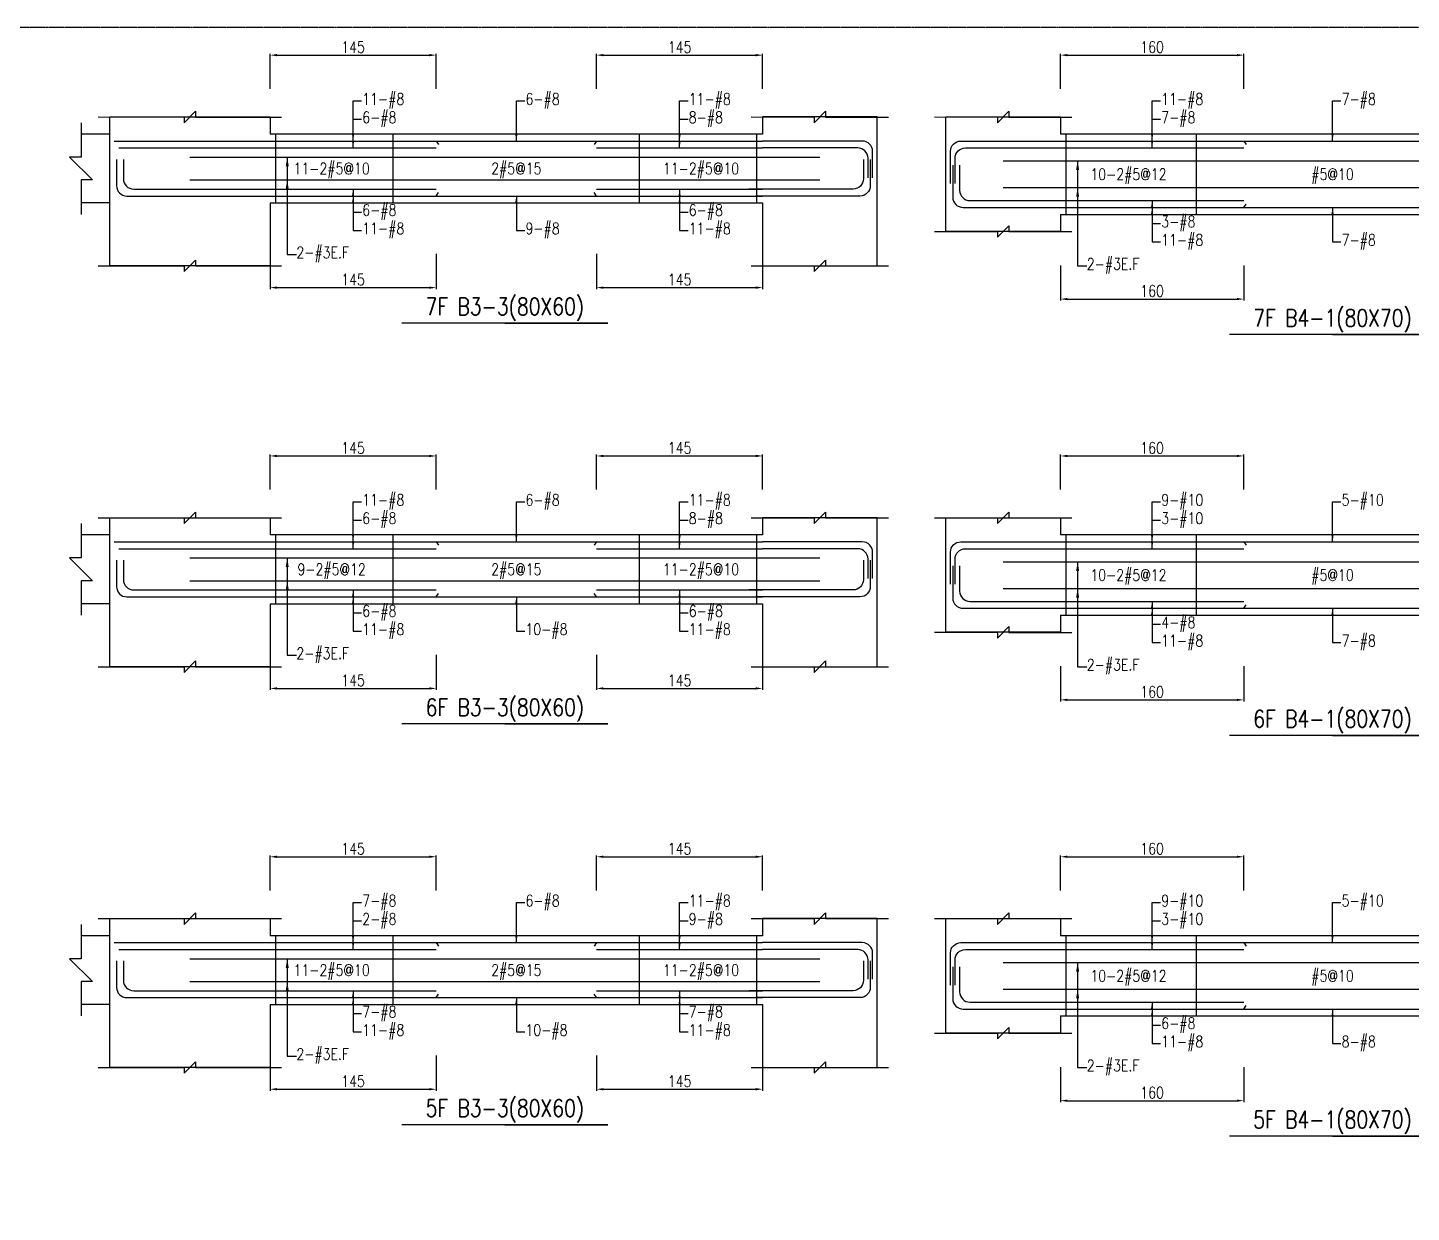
# Model space of a CAD drawing. Header units: millimetres. Extents: x 0 to 84580, y -12276 to 4373.
# Drawn here: x 29560 to 30767, y -2034 to -1000 of the extents above; entities that cross this region are included whole.
import ezdxf
from ezdxf.enums import TextEntityAlignment as Align

# ---------------------------------------------------------------- set-up
doc = ezdxf.new("R2010")
doc.units = ezdxf.units.MM
doc.header["$MEASUREMENT"] = 0
doc.linetypes.add('CENTER', pattern=[2, 1.25, -0.25, 0.25, -0.25])
for name, color, linetype in [('S-DIM', 2, 'Continuous'), ('S-GRID', 1, 'CENTER'), ('S-LEADER', 2, 'Continuous'), ('S-RC', 130, 'Continuous'), ('S-REINF', 6, 'Continuous'), ('S-TEXT', 2, 'Continuous')]:
    doc.layers.add(name, color=color, linetype=linetype)
doc.styles.add('CS4', font='romans.shx', dxfattribs={"width": 0.8, "bigfont": 'lsp.shx'})
doc.styles.get("Standard").update_dxf_attribs({"font": 'arial.ttf'})
doc.dimstyles.new('ISO-25', dxfattribs={"dimtxt": 2.5, "dimasz": 2.5, "dimexe": 1.25, "dimexo": 0.625, "dimtad": 1, "dimtxsty": 'Standard', "dimcen": 2.5, "dimadec": 0, "dimazin": 0, "dimtfac": 1, "dimtmove": 0, "dimatfit": 3, "dimfxl": 0, "dimarcsym": 0})

# ---------------------------------------------------------------- blocks, each defined once
blk = doc.blocks.new('*D804')
at = {"layer": 'DEFPOINTS', "color": 0, "transparency": 16777216}
for p in [(29916.1, -1724), (29771.1, -1754), (29916.1, -1754)]:
    blk.add_point(p, dxfattribs=at)
at = {"layer": 'S-DIM', "color": 0, "lineweight": -2, "transparency": 16777216}
for p, q in [((29771.1, -1753.4), (29771.1, -1722.8)), ((29777.1, -1724), (29910.1, -1724)), ((29916.1, -1753.4), (29916.1, -1722.8))]:
    blk.add_line(p, q, dxfattribs=at)
at = {"layer": 'S-DIM', "color": 0, "transparency": 16777216}
for points in [[(29777.1, -1723), (29777.1, -1725), (29771.1, -1724)], [(29910.1, -1723), (29910.1, -1725), (29916.1, -1724)]]:
    blk.add_solid(points, dxfattribs=at)
at = {"layer": 'S-DIM', "color": 0, "transparency": 16777216, "insert": (29843.6, -1717), "char_height": 10, "attachment_point": 5, "style": 'CS4'}
blk.add_mtext('145', dxfattribs=at)
blk = doc.blocks.new('*D805')
at = {"layer": 'DEFPOINTS', "color": 0, "transparency": 16777216}
for p in [(30201.1, -1724), (30056.1, -1754), (30201.1, -1754)]:
    blk.add_point(p, dxfattribs=at)
at = {"layer": 'S-DIM', "color": 0, "lineweight": -2, "transparency": 16777216}
for p, q in [((30056.1, -1753.4), (30056.1, -1722.8)), ((30062.1, -1724), (30195.1, -1724)), ((30201.1, -1753.4), (30201.1, -1722.8))]:
    blk.add_line(p, q, dxfattribs=at)
at = {"layer": 'S-DIM', "color": 0, "transparency": 16777216}
for points in [[(30062.1, -1723), (30062.1, -1725), (30056.1, -1724)], [(30195.1, -1723), (30195.1, -1725), (30201.1, -1724)]]:
    blk.add_solid(points, dxfattribs=at)
at = {"layer": 'S-DIM', "color": 0, "transparency": 16777216, "insert": (30128.6, -1717), "char_height": 10, "attachment_point": 5, "style": 'CS4'}
blk.add_mtext('145', dxfattribs=at)
blk = doc.blocks.new('*D806')
at = {"layer": 'DEFPOINTS', "color": 0, "transparency": 16777216}
for p in [(29771.1, -1897), (29916.1, -1897), (29916.1, -1927)]:
    blk.add_point(p, dxfattribs=at)
at = {"layer": 'S-DIM', "color": 0, "lineweight": -2, "transparency": 16777216}
for p, q in [((29771.1, -1897.6), (29771.1, -1928.3)), ((29916.1, -1897.6), (29916.1, -1928.3)), ((29777.1, -1927), (29910.1, -1927))]:
    blk.add_line(p, q, dxfattribs=at)
at = {"layer": 'S-DIM', "color": 0, "transparency": 16777216}
for points in [[(29777.1, -1926), (29777.1, -1928), (29771.1, -1927)], [(29910.1, -1926), (29910.1, -1928), (29916.1, -1927)]]:
    blk.add_solid(points, dxfattribs=at)
at = {"layer": 'S-DIM', "color": 0, "transparency": 16777216, "insert": (29843.6, -1920), "char_height": 10, "attachment_point": 5, "style": 'CS4'}
blk.add_mtext('145', dxfattribs=at)
blk = doc.blocks.new('*D807')
at = {"layer": 'DEFPOINTS', "color": 0, "transparency": 16777216}
for p in [(30056.1, -1897), (30201.1, -1897), (30201.1, -1927)]:
    blk.add_point(p, dxfattribs=at)
at = {"layer": 'S-DIM', "color": 0, "lineweight": -2, "transparency": 16777216}
for p, q in [((30056.1, -1897.6), (30056.1, -1928.3)), ((30201.1, -1897.6), (30201.1, -1928.3)), ((30062.1, -1927), (30195.1, -1927))]:
    blk.add_line(p, q, dxfattribs=at)
at = {"layer": 'S-DIM', "color": 0, "transparency": 16777216}
for points in [[(30062.1, -1926), (30062.1, -1928), (30056.1, -1927)], [(30195.1, -1926), (30195.1, -1928), (30201.1, -1927)]]:
    blk.add_solid(points, dxfattribs=at)
at = {"layer": 'S-DIM', "color": 0, "transparency": 16777216, "insert": (30128.6, -1920), "char_height": 10, "attachment_point": 5, "style": 'CS4'}
blk.add_mtext('145', dxfattribs=at)
blk = doc.blocks.new('*D808')
at = {"layer": 'DEFPOINTS', "color": 0, "transparency": 16777216}
for p in [(29916.1, -1374), (29771.1, -1404), (29916.1, -1404)]:
    blk.add_point(p, dxfattribs=at)
at = {"layer": 'S-DIM', "color": 0, "lineweight": -2, "transparency": 16777216}
for p, q in [((29771.1, -1403.4), (29771.1, -1372.8)), ((29777.1, -1374), (29910.1, -1374)), ((29916.1, -1403.4), (29916.1, -1372.8))]:
    blk.add_line(p, q, dxfattribs=at)
at = {"layer": 'S-DIM', "color": 0, "transparency": 16777216}
for points in [[(29777.1, -1373), (29777.1, -1375), (29771.1, -1374)], [(29910.1, -1373), (29910.1, -1375), (29916.1, -1374)]]:
    blk.add_solid(points, dxfattribs=at)
at = {"layer": 'S-DIM', "color": 0, "transparency": 16777216, "insert": (29843.6, -1367), "char_height": 10, "attachment_point": 5, "style": 'CS4'}
blk.add_mtext('145', dxfattribs=at)
blk = doc.blocks.new('*D809')
at = {"layer": 'DEFPOINTS', "color": 0, "transparency": 16777216}
for p in [(30201.1, -1374), (30056.1, -1404), (30201.1, -1404)]:
    blk.add_point(p, dxfattribs=at)
at = {"layer": 'S-DIM', "color": 0, "lineweight": -2, "transparency": 16777216}
for p, q in [((30056.1, -1403.4), (30056.1, -1372.8)), ((30062.1, -1374), (30195.1, -1374)), ((30201.1, -1403.4), (30201.1, -1372.8))]:
    blk.add_line(p, q, dxfattribs=at)
at = {"layer": 'S-DIM', "color": 0, "transparency": 16777216}
for points in [[(30062.1, -1373), (30062.1, -1375), (30056.1, -1374)], [(30195.1, -1373), (30195.1, -1375), (30201.1, -1374)]]:
    blk.add_solid(points, dxfattribs=at)
at = {"layer": 'S-DIM', "color": 0, "transparency": 16777216, "insert": (30128.6, -1367), "char_height": 10, "attachment_point": 5, "style": 'CS4'}
blk.add_mtext('145', dxfattribs=at)
blk = doc.blocks.new('*D810')
at = {"layer": 'DEFPOINTS', "color": 0, "transparency": 16777216}
for p in [(29771.1, -1547), (29916.1, -1547), (29916.1, -1577)]:
    blk.add_point(p, dxfattribs=at)
at = {"layer": 'S-DIM', "color": 0, "lineweight": -2, "transparency": 16777216}
for p, q in [((29771.1, -1547.6), (29771.1, -1578.3)), ((29916.1, -1547.6), (29916.1, -1578.3)), ((29777.1, -1577), (29910.1, -1577))]:
    blk.add_line(p, q, dxfattribs=at)
at = {"layer": 'S-DIM', "color": 0, "transparency": 16777216}
for points in [[(29777.1, -1576), (29777.1, -1578), (29771.1, -1577)], [(29910.1, -1576), (29910.1, -1578), (29916.1, -1577)]]:
    blk.add_solid(points, dxfattribs=at)
at = {"layer": 'S-DIM', "color": 0, "transparency": 16777216, "insert": (29843.6, -1570), "char_height": 10, "attachment_point": 5, "style": 'CS4'}
blk.add_mtext('145', dxfattribs=at)
blk = doc.blocks.new('*D811')
at = {"layer": 'DEFPOINTS', "color": 0, "transparency": 16777216}
for p in [(30056.1, -1547), (30201.1, -1547), (30201.1, -1577)]:
    blk.add_point(p, dxfattribs=at)
at = {"layer": 'S-DIM', "color": 0, "lineweight": -2, "transparency": 16777216}
for p, q in [((30056.1, -1547.6), (30056.1, -1578.3)), ((30201.1, -1547.6), (30201.1, -1578.3)), ((30062.1, -1577), (30195.1, -1577))]:
    blk.add_line(p, q, dxfattribs=at)
at = {"layer": 'S-DIM', "color": 0, "transparency": 16777216}
for points in [[(30062.1, -1576), (30062.1, -1578), (30056.1, -1577)], [(30195.1, -1576), (30195.1, -1578), (30201.1, -1577)]]:
    blk.add_solid(points, dxfattribs=at)
at = {"layer": 'S-DIM', "color": 0, "transparency": 16777216, "insert": (30128.6, -1570), "char_height": 10, "attachment_point": 5, "style": 'CS4'}
blk.add_mtext('145', dxfattribs=at)
blk = doc.blocks.new('*D812')
at = {"layer": 'DEFPOINTS', "color": 0, "transparency": 16777216}
for p in [(29916.1, -1024), (29771.1, -1054), (29916.1, -1054)]:
    blk.add_point(p, dxfattribs=at)
at = {"layer": 'S-DIM', "color": 0, "lineweight": -2, "transparency": 16777216}
for p, q in [((29771.1, -1053.4), (29771.1, -1022.8)), ((29777.1, -1024), (29910.1, -1024)), ((29916.1, -1053.4), (29916.1, -1022.8))]:
    blk.add_line(p, q, dxfattribs=at)
at = {"layer": 'S-DIM', "color": 0, "transparency": 16777216}
for points in [[(29777.1, -1023), (29777.1, -1025), (29771.1, -1024)], [(29910.1, -1023), (29910.1, -1025), (29916.1, -1024)]]:
    blk.add_solid(points, dxfattribs=at)
at = {"layer": 'S-DIM', "color": 0, "transparency": 16777216, "insert": (29843.6, -1017), "char_height": 10, "attachment_point": 5, "style": 'CS4'}
blk.add_mtext('145', dxfattribs=at)
blk = doc.blocks.new('*D813')
at = {"layer": 'DEFPOINTS', "color": 0, "transparency": 16777216}
for p in [(30201.1, -1024), (30056.1, -1054), (30201.1, -1054)]:
    blk.add_point(p, dxfattribs=at)
at = {"layer": 'S-DIM', "color": 0, "lineweight": -2, "transparency": 16777216}
for p, q in [((30056.1, -1053.4), (30056.1, -1022.8)), ((30062.1, -1024), (30195.1, -1024)), ((30201.1, -1053.4), (30201.1, -1022.8))]:
    blk.add_line(p, q, dxfattribs=at)
at = {"layer": 'S-DIM', "color": 0, "transparency": 16777216}
for points in [[(30062.1, -1023), (30062.1, -1025), (30056.1, -1024)], [(30195.1, -1023), (30195.1, -1025), (30201.1, -1024)]]:
    blk.add_solid(points, dxfattribs=at)
at = {"layer": 'S-DIM', "color": 0, "transparency": 16777216, "insert": (30128.6, -1017), "char_height": 10, "attachment_point": 5, "style": 'CS4'}
blk.add_mtext('145', dxfattribs=at)
blk = doc.blocks.new('*D814')
at = {"layer": 'DEFPOINTS', "color": 0, "transparency": 16777216}
for p in [(29771.1, -1197), (29916.1, -1197), (29916.1, -1227)]:
    blk.add_point(p, dxfattribs=at)
at = {"layer": 'S-DIM', "color": 0, "lineweight": -2, "transparency": 16777216}
for p, q in [((29771.1, -1197.6), (29771.1, -1228.3)), ((29916.1, -1197.6), (29916.1, -1228.3)), ((29777.1, -1227), (29910.1, -1227))]:
    blk.add_line(p, q, dxfattribs=at)
at = {"layer": 'S-DIM', "color": 0, "transparency": 16777216}
for points in [[(29777.1, -1226), (29777.1, -1228), (29771.1, -1227)], [(29910.1, -1226), (29910.1, -1228), (29916.1, -1227)]]:
    blk.add_solid(points, dxfattribs=at)
at = {"layer": 'S-DIM', "color": 0, "transparency": 16777216, "insert": (29843.6, -1220), "char_height": 10, "attachment_point": 5, "style": 'CS4'}
blk.add_mtext('145', dxfattribs=at)
blk = doc.blocks.new('*D815')
at = {"layer": 'DEFPOINTS', "color": 0, "transparency": 16777216}
for p in [(30056.1, -1197), (30201.1, -1197), (30201.1, -1227)]:
    blk.add_point(p, dxfattribs=at)
at = {"layer": 'S-DIM', "color": 0, "lineweight": -2, "transparency": 16777216}
for p, q in [((30056.1, -1197.6), (30056.1, -1228.3)), ((30201.1, -1197.6), (30201.1, -1228.3)), ((30062.1, -1227), (30195.1, -1227))]:
    blk.add_line(p, q, dxfattribs=at)
at = {"layer": 'S-DIM', "color": 0, "transparency": 16777216}
for points in [[(30062.1, -1226), (30062.1, -1228), (30056.1, -1227)], [(30195.1, -1226), (30195.1, -1228), (30201.1, -1227)]]:
    blk.add_solid(points, dxfattribs=at)
at = {"layer": 'S-DIM', "color": 0, "transparency": 16777216, "insert": (30128.6, -1220), "char_height": 10, "attachment_point": 5, "style": 'CS4'}
blk.add_mtext('145', dxfattribs=at)
blk = doc.blocks.new('*D835')
at = {"layer": 'DEFPOINTS', "color": 0, "transparency": 16777216}
for p in [(30621.1, -1724), (30461.1, -1754), (30621.1, -1754)]:
    blk.add_point(p, dxfattribs=at)
at = {"layer": 'S-DIM', "color": 0, "lineweight": -2, "transparency": 16777216}
for p, q in [((30461.1, -1753.4), (30461.1, -1722.8)), ((30467.1, -1724), (30615.1, -1724)), ((30621.1, -1753.4), (30621.1, -1722.8))]:
    blk.add_line(p, q, dxfattribs=at)
at = {"layer": 'S-DIM', "color": 0, "transparency": 16777216}
for points in [[(30467.1, -1723), (30467.1, -1725), (30461.1, -1724)], [(30615.1, -1723), (30615.1, -1725), (30621.1, -1724)]]:
    blk.add_solid(points, dxfattribs=at)
at = {"layer": 'S-DIM', "color": 0, "transparency": 16777216, "insert": (30541.1, -1717), "char_height": 10, "attachment_point": 5, "style": 'CS4'}
blk.add_mtext('160', dxfattribs=at)
blk = doc.blocks.new('*D837')
at = {"layer": 'DEFPOINTS', "color": 0, "transparency": 16777216}
for p in [(30461.1, -1907), (30621.1, -1907), (30621.1, -1937)]:
    blk.add_point(p, dxfattribs=at)
at = {"layer": 'S-DIM', "color": 0, "lineweight": -2, "transparency": 16777216}
for p, q in [((30461.1, -1907.6), (30461.1, -1938.3)), ((30621.1, -1907.6), (30621.1, -1938.3)), ((30467.1, -1937), (30615.1, -1937))]:
    blk.add_line(p, q, dxfattribs=at)
at = {"layer": 'S-DIM', "color": 0, "transparency": 16777216}
for points in [[(30467.1, -1936), (30467.1, -1938), (30461.1, -1937)], [(30615.1, -1936), (30615.1, -1938), (30621.1, -1937)]]:
    blk.add_solid(points, dxfattribs=at)
at = {"layer": 'S-DIM', "color": 0, "transparency": 16777216, "insert": (30541.1, -1930), "char_height": 10, "attachment_point": 5, "style": 'CS4'}
blk.add_mtext('160', dxfattribs=at)
blk = doc.blocks.new('*D839')
at = {"layer": 'DEFPOINTS', "color": 0, "transparency": 16777216}
for p in [(30621.1, -1374), (30461.1, -1404), (30621.1, -1404)]:
    blk.add_point(p, dxfattribs=at)
at = {"layer": 'S-DIM', "color": 0, "lineweight": -2, "transparency": 16777216}
for p, q in [((30461.1, -1403.4), (30461.1, -1372.8)), ((30467.1, -1374), (30615.1, -1374)), ((30621.1, -1403.4), (30621.1, -1372.8))]:
    blk.add_line(p, q, dxfattribs=at)
at = {"layer": 'S-DIM', "color": 0, "transparency": 16777216}
for points in [[(30467.1, -1373), (30467.1, -1375), (30461.1, -1374)], [(30615.1, -1373), (30615.1, -1375), (30621.1, -1374)]]:
    blk.add_solid(points, dxfattribs=at)
at = {"layer": 'S-DIM', "color": 0, "transparency": 16777216, "insert": (30541.1, -1367), "char_height": 10, "attachment_point": 5, "style": 'CS4'}
blk.add_mtext('160', dxfattribs=at)
blk = doc.blocks.new('*D841')
at = {"layer": 'DEFPOINTS', "color": 0, "transparency": 16777216}
for p in [(30461.1, -1557), (30621.1, -1557), (30621.1, -1587)]:
    blk.add_point(p, dxfattribs=at)
at = {"layer": 'S-DIM', "color": 0, "lineweight": -2, "transparency": 16777216}
for p, q in [((30461.1, -1557.6), (30461.1, -1588.3)), ((30621.1, -1557.6), (30621.1, -1588.3)), ((30467.1, -1587), (30615.1, -1587))]:
    blk.add_line(p, q, dxfattribs=at)
at = {"layer": 'S-DIM', "color": 0, "transparency": 16777216}
for points in [[(30467.1, -1586), (30467.1, -1588), (30461.1, -1587)], [(30615.1, -1586), (30615.1, -1588), (30621.1, -1587)]]:
    blk.add_solid(points, dxfattribs=at)
at = {"layer": 'S-DIM', "color": 0, "transparency": 16777216, "insert": (30541.1, -1580), "char_height": 10, "attachment_point": 5, "style": 'CS4'}
blk.add_mtext('160', dxfattribs=at)
blk = doc.blocks.new('*D843')
at = {"layer": 'DEFPOINTS', "color": 0, "transparency": 16777216}
for p in [(30621.1, -1024), (30461.1, -1054), (30621.1, -1054)]:
    blk.add_point(p, dxfattribs=at)
at = {"layer": 'S-DIM', "color": 0, "lineweight": -2, "transparency": 16777216}
for p, q in [((30461.1, -1053.4), (30461.1, -1022.8)), ((30467.1, -1024), (30615.1, -1024)), ((30621.1, -1053.4), (30621.1, -1022.8))]:
    blk.add_line(p, q, dxfattribs=at)
at = {"layer": 'S-DIM', "color": 0, "transparency": 16777216}
for points in [[(30467.1, -1023), (30467.1, -1025), (30461.1, -1024)], [(30615.1, -1023), (30615.1, -1025), (30621.1, -1024)]]:
    blk.add_solid(points, dxfattribs=at)
at = {"layer": 'S-DIM', "color": 0, "transparency": 16777216, "insert": (30541.1, -1017), "char_height": 10, "attachment_point": 5, "style": 'CS4'}
blk.add_mtext('160', dxfattribs=at)
blk = doc.blocks.new('*D853')
at = {"layer": 'DEFPOINTS', "color": 0, "transparency": 16777216}
for p in [(30461.1, -1207), (30621.1, -1207), (30621.1, -1237)]:
    blk.add_point(p, dxfattribs=at)
at = {"layer": 'S-DIM', "color": 0, "lineweight": -2, "transparency": 16777216}
for p, q in [((30461.1, -1207.6), (30461.1, -1238.3)), ((30621.1, -1207.6), (30621.1, -1238.3)), ((30467.1, -1237), (30615.1, -1237))]:
    blk.add_line(p, q, dxfattribs=at)
at = {"layer": 'S-DIM', "color": 0, "transparency": 16777216}
for points in [[(30467.1, -1236), (30467.1, -1238), (30461.1, -1237)], [(30615.1, -1236), (30615.1, -1238), (30621.1, -1237)]]:
    blk.add_solid(points, dxfattribs=at)
at = {"layer": 'S-DIM', "color": 0, "transparency": 16777216, "insert": (30541.1, -1230), "char_height": 10, "attachment_point": 5, "style": 'CS4'}
blk.add_mtext('160', dxfattribs=at)

msp = doc.modelspace()

# ---------------------------------------------------------------- linework, layer by layer
for p, q in [((29631.096, -1093.007), (29606.096, -1093.007)), ((29631.096, -1153.007), (29606.096, -1153.007)), ((29631.096, -1443.007), (29606.096, -1443.007)), ((29631.096, -1503.007), (29606.096, -1503.007)), ((29631.096, -1793.007), (29606.096, -1793.007)), ((29631.096, -1853.007), (29606.096, -1853.007))]:
    msp.add_line(p, q)
at = {"layer": 'S-GRID'}
msp.add_lwpolyline([(29374, -3069), (32603, -3069), (32603, -1000), (29374, -1000), (29374, -3069)], dxfattribs=at)
at = {"layer": 'S-RC'}
for points in [[(29621.096, -1078.007), (29696.096, -1078.022), (29696.095, -1083.022), (29706.097, -1073.024), (29706.096, -1078.024), (29781.096, -1078.039)], [(30191.096, -1078.007), (30246.096, -1078.018), (30246.095, -1083.018), (30256.097, -1073.02), (30256.096, -1078.02), (30311.096, -1078.031)], [(30351.096, -1078.007), (30406.096, -1078.018), (30406.095, -1083.018), (30416.097, -1073.02), (30416.096, -1078.02), (30471.096, -1078.031)], [(29606.096, -1083.007), (29606.096, -1113.007), (29596.096, -1113.007), (29616.096, -1133.007), (29606.096, -1133.007), (29606.096, -1163.007)], [(29771.096, -1153.007), (29771.096, -1208.007), (29631.096, -1208.007), (29631.096, -1078.007), (29771.096, -1078.007), (29771.096, -1093.007)], [(30201.096, -1153.007), (30201.096, -1208.007), (30301.096, -1208.007), (30301.096, -1078.007), (30201.096, -1078.007), (30201.096, -1093.007)], [(30461.096, -1163.007), (30461.096, -1178.007), (30361.096, -1178.007), (30361.096, -1078.007), (30461.096, -1078.007), (30461.096, -1093.007)], [(30201.096, -1093.007), (29771.096, -1093.007)], [(30936.096, -1093.007), (30461.096, -1093.007)], [(29771.096, -1153.007), (30201.096, -1153.007)], [(30461.096, -1163.007), (30936.096, -1163.007)], [(30351.096, -1178.007), (30406.096, -1178.018), (30406.095, -1183.018), (30416.097, -1173.02), (30416.096, -1178.02), (30471.096, -1178.031)], [(29621.096, -1208.007), (29696.096, -1208.022), (29696.095, -1213.022), (29706.097, -1203.024), (29706.096, -1208.024), (29781.096, -1208.039)], [(30191.096, -1208.007), (30246.096, -1208.018), (30246.095, -1213.018), (30256.097, -1203.02), (30256.096, -1208.02), (30311.096, -1208.031)], [(29976.096, -1258.007), (30066.096, -1258.007), (29886.096, -1258.007)], [(30698.596, -1268.007), (30788.596, -1268.007), (30608.596, -1268.007)], [(29621.096, -1428.007), (29696.096, -1428.022), (29696.095, -1433.022), (29706.097, -1423.024), (29706.096, -1428.024), (29781.096, -1428.039)], [(30191.096, -1428.007), (30246.096, -1428.018), (30246.095, -1433.018), (30256.097, -1423.02), (30256.096, -1428.02), (30311.096, -1428.031)], [(30351.096, -1428.007), (30406.096, -1428.018), (30406.095, -1433.018), (30416.097, -1423.02), (30416.096, -1428.02), (30471.096, -1428.031)], [(29606.096, -1433.007), (29606.096, -1463.007), (29596.096, -1463.007), (29616.096, -1483.007), (29606.096, -1483.007), (29606.096, -1513.007)], [(29771.096, -1503.007), (29771.096, -1558.007), (29631.096, -1558.007), (29631.096, -1428.007), (29771.096, -1428.007), (29771.096, -1443.007)], [(30201.096, -1503.007), (30201.096, -1558.007), (30301.096, -1558.007), (30301.096, -1428.007), (30201.096, -1428.007), (30201.096, -1443.007)], [(30461.096, -1513.007), (30461.096, -1528.007), (30361.096, -1528.007), (30361.096, -1428.007), (30461.096, -1428.007), (30461.096, -1443.007)], [(30201.096, -1443.007), (29771.096, -1443.007)], [(30936.096, -1443.007), (30461.096, -1443.007)], [(29771.096, -1503.007), (30201.096, -1503.007)], [(30461.096, -1513.007), (30936.096, -1513.007)], [(30351.096, -1528.007), (30406.096, -1528.018), (30406.095, -1533.018), (30416.097, -1523.02), (30416.096, -1528.02), (30471.096, -1528.031)], [(29621.096, -1558.007), (29696.096, -1558.022), (29696.095, -1563.022), (29706.097, -1553.024), (29706.096, -1558.024), (29781.096, -1558.039)], [(30191.096, -1558.007), (30246.096, -1558.018), (30246.095, -1563.018), (30256.097, -1553.02), (30256.096, -1558.02), (30311.096, -1558.031)], [(29976.096, -1608.007), (30066.096, -1608.007), (29886.096, -1608.007)], [(30698.596, -1618.007), (30788.596, -1618.007), (30608.596, -1618.007)], [(29621.096, -1778.007), (29696.096, -1778.022), (29696.095, -1783.022), (29706.097, -1773.024), (29706.096, -1778.024), (29781.096, -1778.039)], [(30191.096, -1778.007), (30246.096, -1778.018), (30246.095, -1783.018), (30256.097, -1773.02), (30256.096, -1778.02), (30311.096, -1778.031)], [(30351.096, -1778.007), (30406.096, -1778.018), (30406.095, -1783.018), (30416.097, -1773.02), (30416.096, -1778.02), (30471.096, -1778.031)], [(29606.096, -1783.007), (29606.096, -1813.007), (29596.096, -1813.007), (29616.096, -1833.007), (29606.096, -1833.007), (29606.096, -1863.007)], [(29771.096, -1853.007), (29771.096, -1908.007), (29631.096, -1908.007), (29631.096, -1778.007), (29771.096, -1778.007), (29771.096, -1793.007)], [(30201.096, -1853.007), (30201.096, -1908.007), (30301.096, -1908.007), (30301.096, -1778.007), (30201.096, -1778.007), (30201.096, -1793.007)], [(30461.096, -1863.007), (30461.096, -1878.007), (30361.096, -1878.007), (30361.096, -1778.007), (30461.096, -1778.007), (30461.096, -1793.007)], [(30201.096, -1793.007), (29771.096, -1793.007)], [(30936.096, -1793.007), (30461.096, -1793.007)], [(29771.096, -1853.007), (30201.096, -1853.007)], [(30461.096, -1863.007), (30936.096, -1863.007)], [(30351.096, -1878.007), (30406.096, -1878.018), (30406.095, -1883.018), (30416.097, -1873.02), (30416.096, -1878.02), (30471.096, -1878.031)], [(29621.096, -1908.007), (29696.096, -1908.022), (29696.095, -1913.022), (29706.097, -1903.024), (29706.096, -1908.024), (29781.096, -1908.039)], [(30191.096, -1908.007), (30246.096, -1908.018), (30246.095, -1913.018), (30256.097, -1903.02), (30256.096, -1908.02), (30311.096, -1908.031)], [(29976.096, -1958.007), (30066.096, -1958.007), (29886.096, -1958.007)], [(30698.596, -1968.007), (30788.596, -1968.007), (30608.596, -1968.007)]]:
    msp.add_lwpolyline(points, dxfattribs=at)
at = {"layer": 'S-REINF'}
for points in [[(29635.096, -1099.007), (29771.096, -1099.007)], [(29771.096, -1099.007), (29916.096, -1099.007)], [(29916.096, -1099.007), (29918.096, -1102.007)], [(29916.096, -1099.007), (30056.096, -1099.007)], [(30056.096, -1099.007), (30054.096, -1102.007)], [(30056.096, -1099.007), (30201.096, -1099.007)], [(30461.096, -1099.007), (30621.096, -1099.007)], [(30621.096, -1099.007), (30623.096, -1102.007)], [(30621.096, -1099.007), (30776.096, -1099.007)], [(29639.096, -1105.007), (29771.096, -1105.007)], [(29771.096, -1105.007), (29916.096, -1105.007)], [(30056.096, -1105.007), (30201.096, -1105.007)], [(30461.096, -1105.007), (30621.096, -1105.007)], [(29771.096, -1141.007), (29916.096, -1141.007)], [(29771.096, -1147.007), (29916.096, -1147.007)], [(29916.096, -1147.007), (29918.096, -1144.007)], [(29916.096, -1147.007), (30056.096, -1147.007)], [(30056.096, -1147.007), (30054.096, -1144.007)], [(30056.096, -1141.007), (30201.096, -1141.007)], [(30056.096, -1147.007), (30201.096, -1147.007)], [(30461.096, -1151.007), (30621.096, -1151.007)], [(30461.096, -1157.007), (30621.096, -1157.007)], [(30621.096, -1157.007), (30623.096, -1154.007)], [(30621.096, -1157.007), (30776.096, -1157.007)], [(29635.096, -1449.007), (29771.096, -1449.007)], [(29771.096, -1449.007), (29916.096, -1449.007)], [(29916.096, -1449.007), (29918.096, -1452.007)], [(29916.096, -1449.007), (30056.096, -1449.007)], [(30056.096, -1449.007), (30054.096, -1452.007)], [(30056.096, -1449.007), (30201.096, -1449.007)], [(30461.096, -1449.007), (30621.096, -1449.007)], [(30621.096, -1449.007), (30623.096, -1452.007)], [(30621.096, -1449.007), (30776.096, -1449.007)], [(29639.096, -1455.007), (29771.096, -1455.007)], [(29771.096, -1455.007), (29916.096, -1455.007)], [(30056.096, -1455.007), (30201.096, -1455.007)], [(30461.096, -1455.007), (30621.096, -1455.007)], [(29771.096, -1491.007), (29916.096, -1491.007)], [(29771.096, -1497.007), (29916.096, -1497.007)], [(29916.096, -1497.007), (29918.096, -1494.007)], [(29916.096, -1497.007), (30056.096, -1497.007)], [(30056.096, -1497.007), (30054.096, -1494.007)], [(30056.096, -1491.007), (30201.096, -1491.007)], [(30056.096, -1497.007), (30201.096, -1497.007)], [(30461.096, -1501.007), (30621.096, -1501.007)], [(30461.096, -1507.007), (30621.096, -1507.007)], [(30621.096, -1507.007), (30623.096, -1504.007)], [(30621.096, -1507.007), (30776.096, -1507.007)], [(29635.096, -1799.007), (29771.096, -1799.007)], [(29771.096, -1799.007), (29916.096, -1799.007)], [(29916.096, -1799.007), (29918.096, -1802.007)], [(29916.096, -1799.007), (30056.096, -1799.007)], [(30056.096, -1799.007), (30054.096, -1802.007)], [(30056.096, -1799.007), (30201.096, -1799.007)], [(30461.096, -1799.007), (30621.096, -1799.007)], [(30621.096, -1799.007), (30623.096, -1802.007)], [(30621.096, -1799.007), (30776.096, -1799.007)], [(29639.096, -1805.007), (29771.096, -1805.007)], [(29771.096, -1805.007), (29916.096, -1805.007)], [(30056.096, -1805.007), (30201.096, -1805.007)], [(30461.096, -1805.007), (30621.096, -1805.007)], [(29771.096, -1841.007), (29916.096, -1841.007)], [(29771.096, -1847.007), (29916.096, -1847.007)], [(29916.096, -1847.007), (29918.096, -1844.007)], [(29916.096, -1847.007), (30056.096, -1847.007)], [(30056.096, -1847.007), (30054.096, -1844.007)], [(30056.096, -1841.007), (30201.096, -1841.007)], [(30056.096, -1847.007), (30201.096, -1847.007)], [(30461.096, -1851.007), (30621.096, -1851.007)], [(30461.096, -1857.007), (30621.096, -1857.007)], [(30621.096, -1857.007), (30623.096, -1854.007)], [(30621.096, -1857.007), (30776.096, -1857.007)]]:
    msp.add_lwpolyline(points, dxfattribs=at)
at = {"layer": 'S-REINF', "color": 1}
for points in [[(29776.096, -1153.007), (29776.096, -1093.007)], [(29878.596, -1153.007), (29878.596, -1093.007)], [(30093.596, -1153.007), (30093.596, -1093.007)], [(30196.096, -1153.007), (30196.096, -1093.007)], [(30466.096, -1163.007), (30466.096, -1093.007)], [(30579.846, -1163.007), (30579.846, -1093.007)], [(29701.096, -1113.007), (30251.096, -1113.007)], [(30411.096, -1116.34), (30986.096, -1116.34)], [(29701.096, -1133.007), (30251.096, -1133.007)], [(30411.096, -1139.674), (30986.096, -1139.674)], [(29776.096, -1503.007), (29776.096, -1443.007)], [(29878.596, -1503.007), (29878.596, -1443.007)], [(30093.596, -1503.007), (30093.596, -1443.007)], [(30196.096, -1503.007), (30196.096, -1443.007)], [(30466.096, -1513.007), (30466.096, -1443.007)], [(30579.846, -1513.007), (30579.846, -1443.007)], [(29701.096, -1463.007), (30251.096, -1463.007)], [(30411.096, -1466.34), (30986.096, -1466.34)], [(29701.096, -1483.007), (30251.096, -1483.007)], [(30411.096, -1489.674), (30986.096, -1489.674)], [(29776.096, -1853.007), (29776.096, -1793.007)], [(29878.596, -1853.007), (29878.596, -1793.007)], [(30093.596, -1853.007), (30093.596, -1793.007)], [(30196.096, -1853.007), (30196.096, -1793.007)], [(30466.096, -1863.007), (30466.096, -1793.007)], [(30579.846, -1863.007), (30579.846, -1793.007)], [(29701.096, -1813.007), (30251.096, -1813.007)], [(30411.096, -1816.34), (30986.096, -1816.34)], [(29701.096, -1833.007), (30251.096, -1833.007)], [(30411.096, -1839.674), (30986.096, -1839.674)]]:
    msp.add_lwpolyline(points, dxfattribs=at)
at = {"layer": 'S-REINF'}
for points in [[(30297.096, -1131.007), (30297.096, -1108.007, 0.41421356), (30288.096, -1099.007), (30201.096, -1099.007)], [(30365.096, -1136.007), (30365.096, -1108.007, -0.41421356), (30374.096, -1099.007), (30461.096, -1099.007)], [(30293.096, -1131.007), (30293.096, -1114.007, 0.41421356), (30284.096, -1105.007), (30201.096, -1105.007)], [(30369.096, -1136.007), (30369.096, -1114.007, -0.41421356), (30378.096, -1105.007), (30461.096, -1105.007)], [(29637.096, -1115.007), (29637.096, -1138.007, 0.41421356), (29646.096, -1147.007), (29771.096, -1147.007)], [(29643.096, -1115.007), (29643.096, -1132.007, 0.41421356), (29652.096, -1141.007), (29771.096, -1141.007)], [(30289.096, -1115.007), (30289.096, -1132.007, -0.41421356), (30280.096, -1141.007), (30189.096, -1141.007)], [(30295.096, -1115.007), (30295.096, -1138.007, -0.41421356), (30286.096, -1147.007), (30195.096, -1147.007)], [(30367.096, -1120.007), (30367.096, -1148.007, 0.41421356), (30376.096, -1157.007), (30461.096, -1157.007)], [(30373.096, -1120.007), (30373.096, -1142.007, 0.41421356), (30382.096, -1151.007), (30461.096, -1151.007)], [(30297.096, -1481.007), (30297.096, -1458.007, 0.41421356), (30288.096, -1449.007), (30201.096, -1449.007)], [(30365.096, -1486.007), (30365.096, -1458.007, -0.41421356), (30374.096, -1449.007), (30461.096, -1449.007)], [(30293.096, -1481.007), (30293.096, -1464.007, 0.41421356), (30284.096, -1455.007), (30201.096, -1455.007)], [(30369.096, -1486.007), (30369.096, -1464.007, -0.41421356), (30378.096, -1455.007), (30461.096, -1455.007)], [(29637.096, -1465.007), (29637.096, -1488.007, 0.41421356), (29646.096, -1497.007), (29771.096, -1497.007)], [(29643.096, -1465.007), (29643.096, -1482.007, 0.41421356), (29652.096, -1491.007), (29771.096, -1491.007)], [(30289.096, -1465.007), (30289.096, -1482.007, -0.41421356), (30280.096, -1491.007), (30189.096, -1491.007)], [(30295.096, -1465.007), (30295.096, -1488.007, -0.41421356), (30286.096, -1497.007), (30195.096, -1497.007)], [(30367.096, -1470.007), (30367.096, -1498.007, 0.41421356), (30376.096, -1507.007), (30461.096, -1507.007)], [(30373.096, -1470.007), (30373.096, -1492.007, 0.41421356), (30382.096, -1501.007), (30461.096, -1501.007)], [(30297.096, -1831.007), (30297.096, -1808.007, 0.41421356), (30288.096, -1799.007), (30201.096, -1799.007)], [(30365.096, -1836.007), (30365.096, -1808.007, -0.41421356), (30374.096, -1799.007), (30461.096, -1799.007)], [(30293.096, -1831.007), (30293.096, -1814.007, 0.41421356), (30284.096, -1805.007), (30201.096, -1805.007)], [(30369.096, -1836.007), (30369.096, -1814.007, -0.41421356), (30378.096, -1805.007), (30461.096, -1805.007)], [(29637.096, -1815.007), (29637.096, -1838.007, 0.41421356), (29646.096, -1847.007), (29771.096, -1847.007)], [(29643.096, -1815.007), (29643.096, -1832.007, 0.41421356), (29652.096, -1841.007), (29771.096, -1841.007)], [(30289.096, -1815.007), (30289.096, -1832.007, -0.41421356), (30280.096, -1841.007), (30189.096, -1841.007)], [(30295.096, -1815.007), (30295.096, -1838.007, -0.41421356), (30286.096, -1847.007), (30195.096, -1847.007)], [(30367.096, -1820.007), (30367.096, -1848.007, 0.41421356), (30376.096, -1857.007), (30461.096, -1857.007)], [(30373.096, -1820.007), (30373.096, -1842.007, 0.41421356), (30382.096, -1851.007), (30461.096, -1851.007)]]:
    msp.add_lwpolyline(points, format="xyb", dxfattribs=at)

# ---------------------------------------------------------------- texts
at = {"layer": 'S-LEADER', "char_height": 10, "attachment_point": 4, "style": 'CS4'}
for s, insert in [('11-#8', (29851.596, -1064.007)), ('6-#8', (29994.096, -1064.007)), ('11-#8', (30136.596, -1064.007)), ('11-#8', (30549.096, -1064.007)), ('7-#8', (30706.596, -1064.007)), ('6-#8', (29851.596, -1080.007)), ('8-#8', (30136.596, -1080.007)), ('7-#8', (30549.096, -1080.007)), ('6-#8', (29851.596, -1161.007)), ('6-#8', (30136.596, -1161.007)), ('11-#8', (29851.596, -1177.007)), ('9-#8', (29994.096, -1177.007)), ('11-#8', (30136.596, -1177.007)), ('3-#8', (30549.096, -1171.007)), ('11-#8', (30549.096, -1187.007)), ('7-#8', (30706.596, -1187.007)), ('11-#8', (29851.596, -1414.007)), ('6-#8', (29994.096, -1414.007)), ('11-#8', (30136.596, -1414.007)), ('9-#10', (30549.096, -1414.007)), ('5-#10', (30706.596, -1414.007)), ('6-#8', (29851.596, -1430.007)), ('8-#8', (30136.596, -1430.007)), ('3-#10', (30549.096, -1430.007)), ('6-#8', (29851.596, -1511.007)), ('6-#8', (30136.596, -1511.007)), ('11-#8', (29851.596, -1527.007)), ('10-#8', (29994.096, -1527.007)), ('11-#8', (30136.596, -1527.007)), ('4-#8', (30549.096, -1521.007)), ('11-#8', (30549.096, -1537.007)), ('7-#8', (30706.596, -1537.007)), ('7-#8', (29851.596, -1764.007)), ('6-#8', (29994.096, -1764.007)), ('11-#8', (30136.596, -1764.007)), ('9-#10', (30549.096, -1764.007)), ('5-#10', (30706.596, -1764.007)), ('2-#8', (29851.596, -1780.007)), ('9-#8', (30136.596, -1780.007)), ('3-#10', (30549.096, -1780.007)), ('7-#8', (29851.596, -1861.007)), ('7-#8', (30136.596, -1861.007)), ('11-#8', (29851.596, -1877.007)), ('10-#8', (29994.096, -1877.007)), ('11-#8', (30136.596, -1877.007)), ('6-#8', (30549.096, -1871.007)), ('11-#8', (30549.096, -1887.007)), ('8-#8', (30706.596, -1887.007))]:
    msp.add_mtext(s, dxfattribs=dict(at, insert=insert))
at = {"layer": 'S-LEADER', "color": 3, "char_height": 10, "attachment_point": 4, "style": 'CS4'}
for insert in [(29794.096, -1198.007), (30484.096, -1208.007), (29794.096, -1548.007), (30484.096, -1558.007), (29794.096, -1898.007), (30484.096, -1908.007)]:
    msp.add_mtext('2-#3E.F', dxfattribs=dict(at, insert=insert))
at = {"layer": 'S-RC', "style": 'CS4', "width": 0.8}
for s, p in [('7F B3-3(80X60)', (29976.096, -1251.007)), ('7F B4-1(80X70)', (30698.596, -1261.007)), ('6F B3-3(80X60)', (29976.096, -1601.007)), ('6F B4-1(80X70)', (30698.596, -1611.007)), ('5F B3-3(80X60)', (29976.096, -1951.007)), ('5F B4-1(80X70)', (30698.596, -1961.007))]:
    msp.add_text(s, height=15, dxfattribs=at).set_placement(p, align=Align.CENTER)
at = {"layer": 'S-TEXT', "color": 1, "style": 'CS4', "width": 0.8}
for s, p in [('11-2#5@10', (29824.846, -1128.007)), ('2#5@15', (29986.096, -1128.007)), ('11-2#5@10', (30147.346, -1128.007)), ('10-2#5@12', (30520.471, -1133.007)), ('#5@10', (30698.596, -1133.007)), ('9-2#5@12', (29824.846, -1478.007)), ('2#5@15', (29986.096, -1478.007)), ('11-2#5@10', (30147.346, -1478.007)), ('10-2#5@12', (30520.471, -1483.007)), ('#5@10', (30698.596, -1483.007)), ('11-2#5@10', (29824.846, -1828.007)), ('2#5@15', (29986.096, -1828.007)), ('11-2#5@10', (30147.346, -1828.007)), ('10-2#5@12', (30520.471, -1833.007)), ('#5@10', (30698.596, -1833.007))]:
    msp.add_text(s, height=10, dxfattribs=at).set_placement(p, align=Align.CENTER)

# ---------------------------------------------------------------- dimensions: what is measured, and where the dimension line sits
at = {"layer": 'S-DIM'}
for p1, p2, distance, picture, middle in [((29771.096, -1054.007), (29916.096, -1054.007), 30, '*D812', (29843.596, -1017.007)), ((30056.096, -1054.007), (30201.096, -1054.007), 30, '*D813', (30128.596, -1017.007)), ((30461.096, -1054.007), (30621.096, -1054.007), 30, '*D843', (30541.096, -1017.007)), ((29771.096, -1197.007), (29916.096, -1197.007), -30, '*D814', (29843.596, -1220.007)), ((30056.096, -1197.007), (30201.096, -1197.007), -30, '*D815', (30128.596, -1220.007)), ((30461.096, -1207.007), (30621.096, -1207.007), -30, '*D853', (30541.096, -1230.007)), ((29771.096, -1404.007), (29916.096, -1404.007), 30, '*D808', (29843.596, -1367.007)), ((30056.096, -1404.007), (30201.096, -1404.007), 30, '*D809', (30128.596, -1367.007)), ((30461.096, -1404.007), (30621.096, -1404.007), 30, '*D839', (30541.096, -1367.007)), ((29771.096, -1547.007), (29916.096, -1547.007), -30, '*D810', (29843.596, -1570.007)), ((30056.096, -1547.007), (30201.096, -1547.007), -30, '*D811', (30128.596, -1570.007)), ((30461.096, -1557.007), (30621.096, -1557.007), -30, '*D841', (30541.096, -1580.007)), ((29771.096, -1754.007), (29916.096, -1754.007), 30, '*D804', (29843.596, -1717.007)), ((30056.096, -1754.007), (30201.096, -1754.007), 30, '*D805', (30128.596, -1717.007)), ((30461.096, -1754.007), (30621.096, -1754.007), 30, '*D835', (30541.096, -1717.007)), ((29771.096, -1897.007), (29916.096, -1897.007), -30, '*D806', (29843.596, -1920.007)), ((30056.096, -1897.007), (30201.096, -1897.007), -30, '*D807', (30128.596, -1920.007)), ((30461.096, -1907.007), (30621.096, -1907.007), -30, '*D837', (30541.096, -1930.007))]:
    dim = msp.add_aligned_dim(p1=p1, p2=p2, distance=distance, dimstyle='ISO-25', override={"dimtxt": 10, "dimasz": 6, "dimgap": 2, "dimtxsty": 'CS4'}, dxfattribs=at)
    dim.commit()
    dim.dimension.update_dxf_attribs({"geometry": picture, "text_midpoint": middle})

# ---------------------------------------------------------------- leaders
at = {"layer": 'S-LEADER', "annotation_type": 0, "has_hookline": 1, "hookline_direction": 0}
for points, override, text_width in [([(29843.596, -1099.007), (29843.596, -1064.007), (29850.971, -1064.007)], {"dimasz": 6, "dimtad": 0}, 37.333), ([(29986.096, -1099.007), (29986.096, -1064.007), (29993.471, -1064.007)], {"dimasz": 6, "dimtad": 0}, 30.476), ([(30128.596, -1099.007), (30128.596, -1064.007), (30135.971, -1064.007)], {"dimasz": 6, "dimtad": 0}, 37.333), ([(30541.096, -1099.007), (30541.096, -1064.007), (30548.471, -1064.007)], {"dimasz": 6, "dimtad": 0}, 37.333), ([(30698.596, -1099.007), (30698.596, -1064.007), (30705.971, -1064.007)], {"dimasz": 6, "dimtad": 0}, 30.857), ([(29843.596, -1105.007), (29843.596, -1080.007), (29850.971, -1080.007)], {"dimasz": 6, "dimtad": 0}, 30.476), ([(30128.596, -1105.007), (30128.596, -1080.007), (30135.971, -1080.007)], {"dimasz": 6, "dimtad": 0}, 30.857), ([(30541.096, -1105.007), (30541.096, -1080.007), (30548.471, -1080.007)], {"dimasz": 6, "dimtad": 0}, 30.857), ([(29786.096, -1133.007), (29786.096, -1198.007), (29793.471, -1198.007)], {"dimasz": 8, "dimtad": 0}, 49.524), ([(29843.596, -1141.007), (29843.596, -1161.007), (29850.971, -1161.007)], {"dimasz": 6, "dimtad": 0}, 30.476), ([(29843.596, -1147.007), (29843.596, -1177.007), (29850.971, -1177.007)], {"dimasz": 6, "dimtad": 0}, 37.333), ([(29986.096, -1147.007), (29986.096, -1177.007), (29993.471, -1177.007)], {"dimasz": 6, "dimtad": 0}, 30.857), ([(30128.596, -1141.007), (30128.596, -1161.007), (30135.971, -1161.007)], {"dimasz": 6, "dimtad": 0}, 30.476), ([(30128.596, -1147.007), (30128.596, -1177.007), (30135.971, -1177.007)], {"dimasz": 6, "dimtad": 0}, 37.333), ([(30476.096, -1139.674), (30476.096, -1208.007), (30483.471, -1208.007)], {"dimasz": 8, "dimtad": 0}, 49.524), ([(30541.096, -1151.007), (30541.096, -1171.007), (30548.471, -1171.007)], {"dimasz": 6, "dimtad": 0}, 30.857), ([(30541.096, -1157.007), (30541.096, -1187.007), (30548.471, -1187.007)], {"dimasz": 6, "dimtad": 0}, 37.333), ([(30698.596, -1157.007), (30698.596, -1187.007), (30705.971, -1187.007)], {"dimasz": 6, "dimtad": 0}, 30.857), ([(29843.596, -1449.007), (29843.596, -1414.007), (29850.971, -1414.007)], {"dimasz": 6, "dimtad": 0}, 37.333), ([(29986.096, -1449.007), (29986.096, -1414.007), (29993.471, -1414.007)], {"dimasz": 6, "dimtad": 0}, 30.476), ([(30128.596, -1449.007), (30128.596, -1414.007), (30135.971, -1414.007)], {"dimasz": 6, "dimtad": 0}, 37.333), ([(30541.096, -1449.007), (30541.096, -1414.007), (30548.471, -1414.007)], {"dimasz": 6, "dimtad": 0}, 38.476), ([(30698.596, -1449.007), (30698.596, -1414.007), (30705.971, -1414.007)], {"dimasz": 6, "dimtad": 0}, 38.476), ([(29843.596, -1455.007), (29843.596, -1430.007), (29850.971, -1430.007)], {"dimasz": 6, "dimtad": 0}, 30.476), ([(30128.596, -1455.007), (30128.596, -1430.007), (30135.971, -1430.007)], {"dimasz": 6, "dimtad": 0}, 30.857), ([(30541.096, -1455.007), (30541.096, -1430.007), (30548.471, -1430.007)], {"dimasz": 6, "dimtad": 0}, 38.476), ([(29786.096, -1483.007), (29786.096, -1548.007), (29793.471, -1548.007)], {"dimasz": 8, "dimtad": 0}, 49.524), ([(29843.596, -1491.007), (29843.596, -1511.007), (29850.971, -1511.007)], {"dimasz": 6, "dimtad": 0}, 30.476), ([(29843.596, -1497.007), (29843.596, -1527.007), (29850.971, -1527.007)], {"dimasz": 6, "dimtad": 0}, 37.333), ([(29986.096, -1497.007), (29986.096, -1527.007), (29993.471, -1527.007)], {"dimasz": 6, "dimtad": 0}, 37.333), ([(30128.596, -1491.007), (30128.596, -1511.007), (30135.971, -1511.007)], {"dimasz": 6, "dimtad": 0}, 30.476), ([(30128.596, -1497.007), (30128.596, -1527.007), (30135.971, -1527.007)], {"dimasz": 6, "dimtad": 0}, 37.333), ([(30476.096, -1489.674), (30476.096, -1558.007), (30483.471, -1558.007)], {"dimasz": 8, "dimtad": 0}, 49.524), ([(30541.096, -1501.007), (30541.096, -1521.007), (30548.471, -1521.007)], {"dimasz": 6, "dimtad": 0}, 30.857), ([(30541.096, -1507.007), (30541.096, -1537.007), (30548.471, -1537.007)], {"dimasz": 6, "dimtad": 0}, 37.333), ([(30698.596, -1507.007), (30698.596, -1537.007), (30705.971, -1537.007)], {"dimasz": 6, "dimtad": 0}, 30.857), ([(29843.596, -1799.007), (29843.596, -1764.007), (29850.971, -1764.007)], {"dimasz": 6, "dimtad": 0}, 30.857), ([(29986.096, -1799.007), (29986.096, -1764.007), (29993.471, -1764.007)], {"dimasz": 6, "dimtad": 0}, 30.476), ([(30128.596, -1799.007), (30128.596, -1764.007), (30135.971, -1764.007)], {"dimasz": 6, "dimtad": 0}, 37.333), ([(30541.096, -1799.007), (30541.096, -1764.007), (30548.471, -1764.007)], {"dimasz": 6, "dimtad": 0}, 38.476), ([(30698.596, -1799.007), (30698.596, -1764.007), (30705.971, -1764.007)], {"dimasz": 6, "dimtad": 0}, 38.476), ([(29843.596, -1805.007), (29843.596, -1780.007), (29850.971, -1780.007)], {"dimasz": 6, "dimtad": 0}, 30.857), ([(30128.596, -1805.007), (30128.596, -1780.007), (30135.971, -1780.007)], {"dimasz": 6, "dimtad": 0}, 30.857), ([(30541.096, -1805.007), (30541.096, -1780.007), (30548.471, -1780.007)], {"dimasz": 6, "dimtad": 0}, 38.476), ([(29786.096, -1833.007), (29786.096, -1898.007), (29793.471, -1898.007)], {"dimasz": 8, "dimtad": 0}, 49.524), ([(29843.596, -1841.007), (29843.596, -1861.007), (29850.971, -1861.007)], {"dimasz": 6, "dimtad": 0}, 30.857), ([(29843.596, -1847.007), (29843.596, -1877.007), (29850.971, -1877.007)], {"dimasz": 6, "dimtad": 0}, 37.333), ([(29986.096, -1847.007), (29986.096, -1877.007), (29993.471, -1877.007)], {"dimasz": 6, "dimtad": 0}, 37.333), ([(30128.596, -1841.007), (30128.596, -1861.007), (30135.971, -1861.007)], {"dimasz": 6, "dimtad": 0}, 30.857), ([(30128.596, -1847.007), (30128.596, -1877.007), (30135.971, -1877.007)], {"dimasz": 6, "dimtad": 0}, 37.333), ([(30476.096, -1839.674), (30476.096, -1908.007), (30483.471, -1908.007)], {"dimasz": 8, "dimtad": 0}, 49.524), ([(30541.096, -1851.007), (30541.096, -1871.007), (30548.471, -1871.007)], {"dimasz": 6, "dimtad": 0}, 30.476), ([(30541.096, -1857.007), (30541.096, -1887.007), (30548.471, -1887.007)], {"dimasz": 6, "dimtad": 0}, 37.333), ([(30698.596, -1857.007), (30698.596, -1887.007), (30705.971, -1887.007)], {"dimasz": 6, "dimtad": 0}, 30.857)]:
    msp.add_leader(points, dimstyle='ISO-25', override=override, dxfattribs=dict(at, text_width=text_width))
at = {"layer": 'S-LEADER'}
for points in [[(29786.096, -1113.007), (29786.096, -1198.007), (29794.096, -1198.007)], [(30476.096, -1116.34), (30476.096, -1208.007), (30484.096, -1208.007)], [(29786.096, -1463.007), (29786.096, -1548.007), (29794.096, -1548.007)], [(30476.096, -1466.34), (30476.096, -1558.007), (30484.096, -1558.007)], [(29786.096, -1813.007), (29786.096, -1898.007), (29794.096, -1898.007)], [(30476.096, -1816.34), (30476.096, -1908.007), (30484.096, -1908.007)]]:
    msp.add_leader(points, dimstyle='ISO-25', override={"dimasz": 8}, dxfattribs=at)

doc.saveas('drawing.dxf')
